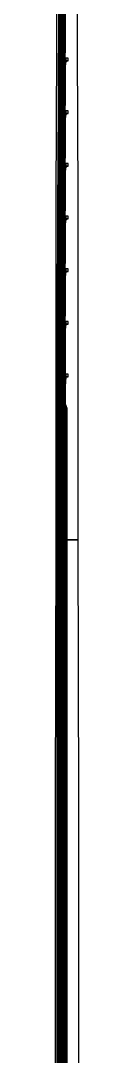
# Model space of a CAD drawing. Header units: inches. Extents: x 115980 to 170179, y 57000 to 74333.
# Drawn here: x 128946 to 129036, y 62088 to 66023 of the extents above; entities that cross this region are included whole.
import ezdxf

# ---------------------------------------------------------------- set-up
doc = ezdxf.new("R2010")
doc.units = ezdxf.units.IN
doc.header["$MEASUREMENT"] = 0
for name, color, linetype in [('metal', 221, 'Continuous'), ('nitride window', 40, 'Continuous'), ('profile', 140, 'Continuous')]:
    doc.layers.add(name, color=color, linetype=linetype)

msp = doc.modelspace()

# ---------------------------------------------------------------- linework, layer by layer
at = {"layer": 'metal'}
for points in [[(128959.7, 66050.6), (128959.2, 65950.5), (128958.7, 65850.6), (128958.2, 65750.5), (128957.7, 65650.6), (128957.2, 65550.5), (128956.7, 65450.6), (128956.2, 65350.5), (128955.7, 65250.6), (128955.2, 65150.5), (128954.7, 65050.6), (128954.2, 64950.5), (128953.7, 64850.6), (128953.2, 64750.5), (128952.7, 64567.6), (128953.1, 64550.5), (128953.4, 64550.5), (128953.7, 64550.5), (128953.2, 64567.6), (128953.7, 64750.5), (128954.2, 64850.6), (128954.7, 64950.5), (128955.2, 65050.6), (128955.7, 65150.5), (128956.2, 65250.6), (128956.7, 65350.5), (128957.2, 65450.6), (128957.7, 65550.5), (128958.2, 65650.6), (128958.7, 65750.5), (128959.2, 65850.6), (128959.7, 65950.5), (128960.2, 66050.6)], [(128960.7, 66050.6), (128960.2, 65950.5), (128959.7, 65850.6), (128959.2, 65750.5), (128958.7, 65650.6), (128958.2, 65550.5), (128957.7, 65450.6), (128957.2, 65350.5), (128956.7, 65250.6), (128956.2, 65150.5), (128955.7, 65050.6), (128955.2, 64950.5), (128954.7, 64850.6), (128954.2, 64750.5), (128953.7, 64567.6), (128954.3, 64550.5), (128954.9, 64550.5), (128954.2, 64567.6), (128954.7, 64750.5), (128955.2, 64850.6), (128955.7, 64950.5), (128956.2, 65050.6), (128956.7, 65150.5), (128957.2, 65250.6), (128957.7, 65350.5), (128958.2, 65450.6), (128958.7, 65550.5), (128959.2, 65650.6), (128959.7, 65750.5), (128960.2, 65850.6), (128960.7, 65950.5), (128961.2, 66050.6)], [(128961.7, 66050.6), (128961.2, 65950.5), (128960.7, 65850.6), (128960.2, 65750.5), (128959.7, 65650.6), (128959.2, 65550.5), (128958.7, 65450.6), (128958.2, 65350.5), (128957.7, 65250.6), (128957.2, 65150.5), (128956.7, 65050.6), (128956.2, 64950.5), (128955.7, 64850.6), (128955.2, 64750.5), (128954.7, 64567.6), (128955.5, 64550.5), (128956.1, 64550.5), (128955.2, 64567.6), (128955.7, 64750.5), (128956.2, 64850.6), (128956.7, 64950.5), (128957.2, 65050.6), (128957.7, 65150.5), (128958.2, 65250.6), (128958.7, 65350.5), (128959.2, 65450.6), (128959.7, 65550.5), (128960.2, 65650.6), (128960.7, 65750.5), (128961.2, 65850.6), (128961.7, 65950.5), (128962.2, 66050.6)], [(128962.7, 66050.6), (128962.2, 65950.5), (128961.7, 65850.6), (128961.2, 65750.5), (128960.7, 65650.6), (128960.2, 65550.5), (128959.7, 65450.6), (128959.2, 65350.5), (128958.7, 65250.6), (128958.2, 65150.5), (128957.7, 65050.6), (128957.2, 64950.5), (128956.7, 64850.6), (128956.2, 64750.5), (128955.7, 64567.6), (128956.7, 64550.5), (128957.3, 64550.5), (128956.2, 64567.6), (128956.7, 64750.5), (128957.2, 64850.6), (128957.7, 64950.5), (128958.2, 65050.6), (128958.7, 65150.5), (128959.2, 65250.6), (128959.7, 65350.5), (128960.2, 65450.6), (128960.7, 65550.5), (128961.2, 65650.6), (128961.7, 65750.5), (128962.2, 65850.6), (128962.7, 65950.5), (128963.2, 66050.6)], [(128963.7, 66050.6), (128963.2, 65950.5), (128962.7, 65850.6), (128962.2, 65750.5), (128961.7, 65650.6), (128961.2, 65550.5), (128960.7, 65450.6), (128960.2, 65350.5), (128959.7, 65250.6), (128959.2, 65150.5), (128958.7, 65050.6), (128958.2, 64950.5), (128957.7, 64850.6), (128957.2, 64750.5), (128956.7, 64567.6), (128957.9, 64550.5), (128958.5, 64550.5), (128957.2, 64567.6), (128957.7, 64750.5), (128958.2, 64850.6), (128958.7, 64950.5), (128959.2, 65050.6), (128959.7, 65150.5), (128960.2, 65250.6), (128960.7, 65350.5), (128961.2, 65450.6), (128961.7, 65550.5), (128962.2, 65650.6), (128962.7, 65750.5), (128963.2, 65850.6), (128963.7, 65950.5), (128964.2, 66050.6)], [(128964.7, 66050.6), (128964.2, 65950.5), (128963.7, 65850.6), (128963.2, 65750.5), (128962.7, 65650.6), (128962.2, 65550.5), (128961.7, 65450.6), (128961.2, 65350.5), (128960.7, 65250.6), (128960.2, 65150.5), (128959.7, 65050.6), (128959.2, 64950.5), (128958.7, 64850.6), (128958.2, 64750.5), (128957.7, 64567.6), (128959.1, 64550.5), (128959.7, 64550.5), (128958.2, 64567.6), (128958.7, 64750.5), (128959.2, 64850.6), (128959.7, 64950.5), (128960.2, 65050.6), (128960.7, 65150.5), (128961.2, 65250.6), (128961.7, 65350.5), (128962.2, 65450.6), (128962.7, 65550.5), (128963.2, 65650.6), (128963.7, 65750.5), (128964.2, 65850.6), (128964.7, 65950.5), (128965.2, 66050.6)], [(128965.7, 66050.6), (128965.2, 65950.5), (128964.7, 65850.6), (128964.2, 65750.5), (128963.7, 65650.6), (128963.2, 65550.5), (128962.7, 65450.6), (128962.2, 65350.5), (128961.7, 65250.6), (128961.2, 65150.5), (128960.7, 65050.6), (128960.2, 64950.5), (128959.7, 64850.6), (128959.2, 64750.5), (128958.7, 64567.6), (128960.3, 64550.5), (128960.9, 64550.5), (128959.2, 64567.6), (128959.7, 64750.5), (128960.2, 64850.6), (128960.7, 64950.5), (128961.2, 65050.6), (128961.7, 65150.5), (128962.2, 65250.6), (128962.7, 65350.5), (128963.2, 65450.6), (128963.7, 65550.5), (128964.2, 65650.6), (128964.7, 65750.5), (128965.2, 65850.6), (128965.7, 65950.5), (128966.2, 66050.6)], [(128966.7, 66050.6), (128966.2, 65950.5), (128965.7, 65850.6), (128965.2, 65750.5), (128964.7, 65650.6), (128964.2, 65550.5), (128963.7, 65450.6), (128963.2, 65350.5), (128962.7, 65250.6), (128962.2, 65150.5), (128961.7, 65050.6), (128961.2, 64950.5), (128960.7, 64850.6), (128960.2, 64750.5), (128959.7, 64567.6), (128961.5, 64550.5), (128962.1, 64550.5), (128960.2, 64567.6), (128960.7, 64750.5), (128961.2, 64850.6), (128961.7, 64950.5), (128962.2, 65050.6), (128962.7, 65150.5), (128963.2, 65250.6), (128963.7, 65350.5), (128964.2, 65450.6), (128964.7, 65550.5), (128965.2, 65650.6), (128965.7, 65750.5), (128966.2, 65850.6), (128966.7, 65950.5), (128967.2, 66050.6)], [(128968.2, 66050.6), (128967.7, 65950.5), (128967.2, 65850.6), (128966.7, 65750.5), (128966.2, 65650.6), (128965.7, 65550.5), (128965.2, 65450.6), (128964.7, 65350.5), (128964.2, 65250.6), (128963.7, 65150.5), (128963.2, 65050.6), (128962.7, 64950.5), (128962.2, 64850.6), (128961.7, 64750.5), (128961.2, 64567.6), (128963.3, 64550.5), (128962.7, 64550.5), (128960.7, 64567.6), (128961.2, 64750.5), (128961.7, 64850.6), (128962.2, 64950.5), (128962.7, 65050.6), (128963.2, 65150.5), (128963.7, 65250.6), (128964.2, 65350.5), (128964.7, 65450.6), (128965.2, 65550.5), (128965.7, 65650.6), (128966.2, 65750.5), (128966.7, 65850.6), (128967.2, 65950.5), (128967.7, 66050.6)], [(128968.7, 66050.6), (128968.2, 65950.5), (128967.7, 65850.6), (128967.2, 65750.5), (128966.7, 65650.6), (128966.2, 65550.5), (128965.7, 65450.6), (128965.2, 65350.5), (128964.7, 65250.6), (128964.2, 65150.5), (128963.7, 65050.6), (128963.2, 64950.5), (128962.7, 64850.6), (128962.2, 64750.5), (128961.7, 64567.6), (128963.9, 64550.5), (128964.5, 64550.5), (128962.2, 64567.6), (128962.7, 64750.5), (128963.2, 64850.6), (128963.7, 64950.5), (128964.2, 65050.6), (128964.7, 65150.5), (128965.2, 65250.6), (128965.7, 65350.5), (128966.2, 65450.6), (128966.7, 65550.5), (128967.2, 65650.6), (128967.7, 65750.5), (128968.2, 65850.6), (128968.7, 65950.5), (128969.2, 66050.6)], [(128970.2, 66050.6), (128969.7, 65950.5), (128969.2, 65850.6), (128968.7, 65750.5), (128968.2, 65650.6), (128967.7, 65550.5), (128967.2, 65450.6), (128966.7, 65350.5), (128966.2, 65250.6), (128965.7, 65150.5), (128965.2, 65050.6), (128964.7, 64950.5), (128964.2, 64850.6), (128963.7, 64750.5), (128963.2, 64567.6), (128965.7, 64550.5), (128965.1, 64550.5), (128962.7, 64567.6), (128963.2, 64750.5), (128963.7, 64850.6), (128964.2, 64950.5), (128964.7, 65050.6), (128965.2, 65150.5), (128965.7, 65250.6), (128966.2, 65350.5), (128966.7, 65450.6), (128967.2, 65550.5), (128967.7, 65650.6), (128968.2, 65750.5), (128968.7, 65850.6), (128969.2, 65950.5), (128969.7, 66050.6)], [(128971.2, 66050.6), (128970.7, 65950.5), (128970.2, 65850.6), (128969.7, 65750.5), (128969.2, 65650.6), (128968.7, 65550.5), (128968.2, 65450.6), (128967.7, 65350.5), (128967.2, 65250.6), (128966.7, 65150.5), (128966.2, 65050.6), (128965.7, 64950.5), (128965.2, 64850.6), (128964.7, 64750.5), (128964.2, 64567.6), (128966.9, 64550.5), (128966.3, 64550.5), (128963.7, 64567.6), (128964.2, 64750.5), (128964.7, 64850.6), (128965.2, 64950.5), (128965.7, 65050.6), (128966.2, 65150.5), (128966.7, 65250.6), (128967.2, 65350.5), (128967.7, 65450.6), (128968.2, 65550.5), (128968.7, 65650.6), (128969.2, 65750.5), (128969.7, 65850.6), (128970.2, 65950.5), (128970.7, 66050.6)], [(128972.2, 66050.6), (128971.7, 65950.5), (128971.2, 65850.6), (128970.7, 65750.5), (128970.2, 65650.6), (128969.7, 65550.5), (128969.2, 65450.6), (128968.7, 65350.5), (128968.2, 65250.6), (128967.7, 65150.5), (128967.2, 65050.6), (128966.7, 64950.5), (128966.2, 64850.6), (128965.7, 64750.5), (128965.2, 64567.6), (128968.1, 64550.5), (128967.5, 64550.5), (128964.7, 64567.6), (128965.2, 64750.5), (128965.7, 64850.6), (128966.2, 64950.5), (128966.7, 65050.6), (128967.2, 65150.5), (128967.7, 65250.6), (128968.2, 65350.5), (128968.7, 65450.6), (128969.2, 65550.5), (128969.7, 65650.6), (128970.2, 65750.5), (128970.7, 65850.6), (128971.2, 65950.5), (128971.7, 66050.6)], [(128973.2, 66050.6), (128972.7, 65950.5), (128972.2, 65850.6), (128971.7, 65750.5), (128971.2, 65650.6), (128970.7, 65550.5), (128970.2, 65450.6), (128969.7, 65350.5), (128969.2, 65250.6), (128968.7, 65150.5), (128968.2, 65050.6), (128967.7, 64950.5), (128967.2, 64850.6), (128966.7, 64750.5), (128966.2, 64567.6), (128969.3, 64550.5), (128968.7, 64550.5), (128965.7, 64567.6), (128966.2, 64750.5), (128966.7, 64850.6), (128967.2, 64950.5), (128967.7, 65050.6), (128968.2, 65150.5), (128968.7, 65250.6), (128969.2, 65350.5), (128969.7, 65450.6), (128970.2, 65550.5), (128970.7, 65650.6), (128971.2, 65750.5), (128971.7, 65850.6), (128972.2, 65950.5), (128972.7, 66050.6)], [(128974.2, 66050.6), (128973.7, 65950.5), (128973.2, 65850.6), (128972.7, 65750.5), (128972.2, 65650.6), (128971.7, 65550.5), (128971.2, 65450.6), (128970.7, 65350.5), (128970.2, 65250.6), (128969.7, 65150.5), (128969.2, 65050.6), (128968.7, 64950.5), (128968.2, 64850.6), (128967.7, 64750.5), (128967.2, 64567.6), (128970.5, 64550.5), (128969.9, 64550.5), (128966.7, 64567.6), (128967.2, 64750.5), (128967.7, 64850.6), (128968.2, 64950.5), (128968.7, 65050.6), (128969.2, 65150.5), (128969.7, 65250.6), (128970.2, 65350.5), (128970.7, 65450.6), (128971.2, 65550.5), (128971.7, 65650.6), (128972.2, 65750.5), (128972.7, 65850.6), (128973.2, 65950.5), (128973.7, 66050.6)], [(128975.2, 66050.6), (128974.7, 65950.5), (128974.2, 65850.6), (128973.7, 65750.5), (128973.2, 65650.6), (128972.7, 65550.5), (128972.2, 65450.6), (128971.7, 65350.5), (128971.2, 65250.6), (128970.7, 65150.5), (128970.2, 65050.6), (128969.7, 64950.5), (128969.2, 64850.6), (128968.7, 64750.5), (128968.2, 64567.6), (128971.7, 64550.5), (128971.1, 64550.5), (128967.7, 64567.6), (128968.2, 64750.5), (128968.7, 64850.6), (128969.2, 64950.5), (128969.7, 65050.6), (128970.2, 65150.5), (128970.7, 65250.6), (128971.2, 65350.5), (128971.7, 65450.6), (128972.2, 65550.5), (128972.7, 65650.6), (128973.2, 65750.5), (128973.7, 65850.6), (128974.2, 65950.5), (128974.7, 66050.6)], [(128976.2, 66050.6), (128975.7, 65950.5), (128975.2, 65850.6), (128974.7, 65750.5), (128974.2, 65650.6), (128973.7, 65550.5), (128973.2, 65450.6), (128972.7, 65350.5), (128972.2, 65250.6), (128971.7, 65150.5), (128971.2, 65050.6), (128970.7, 64950.5), (128970.2, 64850.6), (128969.7, 64750.5), (128969.2, 64567.6), (128972.9, 64550.5), (128972.3, 64550.5), (128968.7, 64567.6), (128969.2, 64750.5), (128969.7, 64850.6), (128970.2, 64950.5), (128970.7, 65050.6), (128971.2, 65150.5), (128971.7, 65250.6), (128972.2, 65350.5), (128972.7, 65450.6), (128973.2, 65550.5), (128973.7, 65650.6), (128974.2, 65750.5), (128974.7, 65850.6), (128975.2, 65950.5), (128975.7, 66050.6)], [(128977.2, 66050.6), (128976.7, 65950.5), (128976.2, 65850.6), (128975.7, 65750.5), (128975.2, 65650.6), (128974.7, 65550.5), (128974.2, 65450.6), (128973.7, 65350.5), (128973.2, 65250.6), (128972.7, 65150.5), (128972.2, 65050.6), (128971.7, 64950.5), (128971.2, 64850.6), (128970.7, 64750.5), (128970.2, 64567.6), (128974.1, 64550.5), (128973.5, 64550.5), (128969.7, 64567.6), (128970.2, 64750.5), (128970.7, 64850.6), (128971.2, 64950.5), (128971.7, 65050.6), (128972.2, 65150.5), (128972.7, 65250.6), (128973.2, 65350.5), (128973.7, 65450.6), (128974.2, 65550.5), (128974.7, 65650.6), (128975.2, 65750.5), (128975.7, 65850.6), (128976.2, 65950.5), (128976.7, 66050.6)], [(128978.2, 66050.6), (128977.7, 65950.5), (128977.2, 65850.6), (128976.7, 65750.5), (128976.2, 65650.6), (128975.7, 65550.5), (128975.2, 65450.6), (128974.7, 65350.5), (128974.2, 65250.6), (128973.7, 65150.5), (128973.2, 65050.6), (128972.7, 64950.5), (128972.2, 64850.6), (128971.7, 64750.5), (128971.2, 64567.6), (128975.3, 64550.5), (128974.7, 64550.5), (128970.7, 64567.6), (128971.2, 64750.5), (128971.7, 64850.6), (128972.2, 64950.5), (128972.7, 65050.6), (128973.2, 65150.5), (128973.7, 65250.6), (128974.2, 65350.5), (128974.7, 65450.6), (128975.2, 65550.5), (128975.7, 65650.6), (128976.2, 65750.5), (128976.7, 65850.6), (128977.2, 65950.5), (128977.7, 66050.6)], [(128979.2, 66050.6), (128978.7, 65950.5), (128978.2, 65850.6), (128977.7, 65750.5), (128977.2, 65650.6), (128976.7, 65550.5), (128976.2, 65450.6), (128975.7, 65350.5), (128975.2, 65250.6), (128974.7, 65150.5), (128974.2, 65050.6), (128973.7, 64950.5), (128973.2, 64850.6), (128972.7, 64750.5), (128972.2, 64567.6), (128976.5, 64550.5), (128975.9, 64550.5), (128971.7, 64567.6), (128972.2, 64750.5), (128972.7, 64850.6), (128973.2, 64950.5), (128973.7, 65050.6), (128974.2, 65150.5), (128974.7, 65250.6), (128975.2, 65350.5), (128975.7, 65450.6), (128976.2, 65550.5), (128976.7, 65650.6), (128977.2, 65750.5), (128977.7, 65850.6), (128978.2, 65950.5), (128978.7, 66050.6)], [(128980.2, 66050.6), (128979.7, 65950.5), (128979.2, 65850.6), (128978.7, 65750.5), (128978.2, 65650.6), (128977.7, 65550.5), (128977.2, 65450.6), (128976.7, 65350.5), (128976.2, 65250.6), (128975.7, 65150.5), (128975.2, 65050.6), (128974.7, 64950.5), (128974.2, 64850.6), (128973.7, 64750.5), (128973.2, 64567.6), (128977.7, 64550.5), (128977.1, 64550.5), (128972.7, 64567.6), (128973.2, 64750.5), (128973.7, 64850.6), (128974.2, 64950.5), (128974.7, 65050.6), (128975.2, 65150.5), (128975.7, 65250.6), (128976.2, 65350.5), (128976.7, 65450.6), (128977.2, 65550.5), (128977.7, 65650.6), (128978.2, 65750.5), (128978.7, 65850.6), (128979.2, 65950.5), (128979.7, 66050.6)], [(128981.2, 66050.6), (128980.7, 65950.5), (128980.2, 65850.6), (128979.7, 65750.5), (128979.2, 65650.6), (128978.7, 65550.5), (128978.2, 65450.6), (128977.7, 65350.5), (128977.2, 65250.6), (128976.7, 65150.5), (128976.2, 65050.6), (128975.7, 64950.5), (128975.2, 64850.6), (128974.7, 64750.5), (128974.2, 64567.6), (128978.9, 64550.5), (128978.3, 64550.5), (128973.7, 64567.6), (128974.2, 64750.5), (128974.7, 64850.6), (128975.2, 64950.5), (128975.7, 65050.6), (128976.2, 65150.5), (128976.7, 65250.6), (128977.2, 65350.5), (128977.7, 65450.6), (128978.2, 65550.5), (128978.7, 65650.6), (128979.2, 65750.5), (128979.7, 65850.6), (128980.2, 65950.5), (128980.7, 66050.6)], [(128982.2, 66050.6), (128981.7, 65950.5), (128981.2, 65850.6), (128980.7, 65750.5), (128980.2, 65650.6), (128979.7, 65550.5), (128979.2, 65450.6), (128978.7, 65350.5), (128978.2, 65250.6), (128977.7, 65150.5), (128977.2, 65050.6), (128976.7, 64950.5), (128976.2, 64850.6), (128975.7, 64750.5), (128975.2, 64567.6), (128980.1, 64550.5), (128979.5, 64550.5), (128974.7, 64567.6), (128975.2, 64750.5), (128975.7, 64850.6), (128976.2, 64950.5), (128976.7, 65050.6), (128977.2, 65150.5), (128977.7, 65250.6), (128978.2, 65350.5), (128978.7, 65450.6), (128979.2, 65550.5), (128979.7, 65650.6), (128980.2, 65750.5), (128980.7, 65850.6), (128981.2, 65950.5), (128981.7, 66050.6)], [(128983.2, 66050.6), (128982.7, 65950.5), (128982.2, 65850.6), (128981.7, 65750.5), (128981.2, 65650.6), (128980.7, 65550.5), (128980.2, 65450.6), (128979.7, 65350.5), (128979.2, 65250.6), (128978.7, 65150.5), (128978.2, 65050.6), (128977.7, 64950.5), (128977.2, 64850.6), (128976.7, 64750.5), (128976.2, 64567.6), (128981.3, 64550.5), (128980.7, 64550.5), (128975.7, 64567.6), (128976.2, 64750.5), (128976.7, 64850.6), (128977.2, 64950.5), (128977.7, 65050.6), (128978.2, 65150.5), (128978.7, 65250.6), (128979.2, 65350.5), (128979.7, 65450.6), (128980.2, 65550.5), (128980.7, 65650.6), (128981.2, 65750.5), (128981.7, 65850.6), (128982.2, 65950.5), (128982.7, 66050.6)], [(128984.2, 66050.5), (128983.7, 65950.5), (128983.2, 65850.6), (128982.7, 65750.5), (128982.2, 65650.6), (128981.7, 65550.5), (128981.2, 65450.6), (128980.7, 65350.5), (128980.2, 65250.6), (128979.7, 65150.5), (128979.2, 65050.6), (128978.7, 64950.5), (128978.2, 64850.6), (128977.7, 64750.5), (128977.2, 64567.6), (128982.5, 64550.5), (128981.9, 64550.5), (128976.7, 64567.6), (128977.2, 64750.5), (128977.7, 64850.6), (128978.2, 64950.5), (128978.7, 65050.6), (128979.2, 65150.5), (128979.7, 65250.6), (128980.2, 65350.5), (128980.7, 65450.6), (128981.2, 65550.5), (128981.7, 65650.6), (128982.2, 65750.5), (128982.7, 65850.6), (128983.2, 65950.5), (128983.2, 65950.5), (128983.7, 66050.6)]]:
    msp.add_lwpolyline(points, dxfattribs=at)
for points in [[(128996.2, 65880.6), (128986.2, 65880.6), (128986.2, 65870.6), (128996.2, 65870.6)], [(128983.2, 65750.5), (128983.7, 65850.6), (128986.2, 65868.6), (128987.2, 65868.6), (128984.2, 65850.5), (128983.7, 65750.5), (128983.2, 65650.6), (128982.7, 65550.5), (128982.2, 65450.6), (128981.7, 65350.5), (128981.2, 65250.6), (128980.7, 65150.5), (128980.2, 65050.6), (128979.7, 64950.5), (128979.2, 64850.6), (128978.7, 64750.5), (128978.2, 64567.6), (128983.7, 64550.5), (128983.1, 64550.5), (128977.7, 64567.6), (128978.2, 64750.5), (128978.7, 64850.6), (128979.2, 64950.5), (128979.7, 65050.6), (128980.2, 65150.5), (128980.7, 65250.6), (128981.2, 65350.5), (128981.7, 65450.6), (128982.2, 65550.5), (128982.7, 65650.6), (128983.2, 65750.5)], [(128986.2, 65868.6), (128987.2, 65868.6), (128996.2, 65870.6), (128986.2, 65870.6)], [(128996.2, 65680.6), (128986.2, 65680.6), (128986.2, 65670.6), (128996.2, 65670.6)], [(128983.2, 65550.5), (128983.7, 65650.6), (128986.2, 65668.6), (128987.2, 65668.6), (128984.2, 65650.5), (128983.7, 65550.5), (128983.2, 65450.6), (128982.7, 65350.5), (128982.2, 65250.6), (128981.7, 65150.5), (128981.2, 65050.6), (128980.7, 64950.5), (128980.2, 64850.6), (128979.7, 64750.5), (128979.2, 64567.6), (128984.9, 64550.5), (128984.3, 64550.5), (128978.7, 64567.6), (128979.2, 64750.5), (128979.7, 64850.6), (128980.2, 64950.5), (128980.7, 65050.6), (128981.2, 65150.5), (128981.7, 65250.6), (128982.2, 65350.5), (128982.7, 65450.6), (128983.2, 65550.5)], [(128986.2, 65668.6), (128987.2, 65668.6), (128996.2, 65670.6), (128986.2, 65670.6)], [(128996.2, 65480.6), (128986.2, 65480.6), (128986.2, 65470.6), (128996.2, 65470.6)], [(128983.2, 65350.5), (128983.7, 65450.6), (128986.2, 65468.6), (128987.2, 65468.6), (128984.2, 65450.5), (128983.7, 65350.5), (128983.2, 65250.6), (128982.7, 65150.5), (128982.2, 65050.6), (128981.7, 64950.5), (128981.2, 64850.6), (128980.7, 64750.5), (128980.2, 64567.6), (128986.1, 64550.5), (128985.5, 64550.5), (128979.7, 64567.6), (128980.2, 64750.5), (128980.7, 64850.6), (128981.2, 64950.5), (128981.7, 65050.6), (128982.2, 65150.5), (128982.7, 65250.6), (128983.2, 65350.5)], [(128986.2, 65468.6), (128987.2, 65468.6), (128996.2, 65470.6), (128986.2, 65470.6)], [(128983.2, 65150.5), (128983.7, 65250.6), (128986.2, 65268.6), (128987.2, 65268.6), (128984.2, 65250.5), (128983.7, 65150.5), (128983.2, 65050.6), (128982.7, 64950.5), (128982.2, 64850.6), (128981.7, 64750.5), (128981.2, 64567.6), (128987.3, 64550.5), (128986.7, 64550.5), (128980.7, 64567.6), (128981.2, 64750.5), (128981.7, 64850.6), (128982.2, 64950.5), (128982.7, 65050.6), (128983.2, 65150.5)], [(128996.2, 65280.6), (128986.2, 65280.6), (128986.2, 65270.6), (128996.2, 65270.6)], [(128986.2, 65268.6), (128987.2, 65268.6), (128996.2, 65270.6), (128986.2, 65270.6)], [(128983.2, 64950.5), (128983.7, 65050.6), (128986.2, 65068.6), (128987.2, 65068.6), (128984.2, 65050.5), (128983.7, 64950.5), (128983.2, 64850.6), (128982.7, 64750.5), (128982.2, 64567.6), (128988.5, 64550.5), (128987.9, 64550.5), (128981.7, 64567.6), (128982.2, 64750.5), (128982.7, 64850.6), (128983.2, 64950.5)], [(128996.2, 65080.6), (128986.2, 65080.6), (128986.2, 65070.6), (128996.2, 65070.6)], [(128986.2, 65068.6), (128987.2, 65068.6), (128996.2, 65070.6), (128986.2, 65070.6)], [(128983.2, 64750.5), (128983.7, 64850.6), (128986.2, 64868.6), (128987.2, 64868.6), (128984.2, 64850.5), (128983.7, 64750.5), (128983.2, 64567.6), (128989.7, 64550.5), (128989.1, 64550.5), (128982.7, 64567.6), (128983.2, 64750.5)], [(128996.2, 64880.6), (128986.2, 64880.6), (128986.2, 64870.6), (128996.2, 64870.6)], [(128986.2, 64868.6), (128987.2, 64868.6), (128996.2, 64870.6), (128986.2, 64870.6)], [(128987.2, 64668.6), (128986.2, 64668.6), (128983.7, 64633.1), (128983.7, 64568.1), (128990.3, 64550.5), (128990.9, 64550.5), (128984.2, 64568.6), (128984.2, 64632.6)], [(128996.2, 64680.6), (128986.2, 64680.6), (128986.2, 64670.6), (128996.2, 64670.6)], [(128986.2, 64668.6), (128987.2, 64668.6), (128996.2, 64670.6), (128986.2, 64670.6)], [(128953.7, 64550.5), (128953.1, 64550.5), (128953.1, 60910.7), (128953.7, 60910.7)], [(128954.9, 64550.5), (128954.3, 64550.5), (128954.3, 60910.7), (128954.9, 60910.7)], [(128956.1, 64550.5), (128955.5, 64550.5), (128955.5, 60910.7), (128956.1, 60910.7)], [(128957.3, 64550.5), (128956.7, 64550.5), (128956.7, 60910.7), (128957.3, 60910.7)], [(128958.5, 64550.5), (128957.9, 64550.5), (128957.9, 60910.7), (128958.5, 60910.7)], [(128959.7, 64550.5), (128959.1, 64550.5), (128959.1, 60910.7), (128959.7, 60910.7)], [(128960.9, 64550.5), (128960.3, 64550.5), (128960.3, 60910.7), (128960.9, 60910.7)], [(128962.1, 64550.5), (128961.5, 64550.5), (128961.5, 60910.7), (128962.1, 60910.7)], [(128963.3, 64550.5), (128962.7, 64550.5), (128962.7, 60910.7), (128963.3, 60910.7)], [(128964.5, 64550.5), (128963.9, 64550.5), (128963.9, 60910.7), (128964.5, 60910.7)], [(128965.7, 64550.5), (128965.1, 64550.5), (128965.1, 60910.7), (128965.7, 60910.7)], [(128966.9, 64550.5), (128966.3, 64550.5), (128966.3, 60910.7), (128966.9, 60910.7)], [(128968.1, 64550.5), (128967.5, 64550.5), (128967.5, 60910.7), (128968.1, 60910.7)], [(128969.3, 64550.5), (128968.7, 64550.5), (128968.7, 60910.7), (128969.3, 60910.7)], [(128970.5, 64550.5), (128969.9, 64550.5), (128969.9, 60910.7), (128970.5, 60910.7)], [(128971.7, 64550.5), (128971.1, 64550.5), (128971.1, 60910.7), (128971.7, 60910.7)], [(128972.9, 64550.5), (128972.3, 64550.5), (128972.3, 60910.7), (128972.9, 60910.7)], [(128974.1, 64550.5), (128973.5, 64550.5), (128973.5, 60910.7), (128974.1, 60910.7)], [(128975.3, 64550.5), (128974.7, 64550.5), (128974.7, 60910.7), (128975.3, 60910.7)], [(128976.5, 64550.5), (128975.9, 64550.5), (128975.9, 60910.7), (128976.5, 60910.7)], [(128977.7, 64550.5), (128977.1, 64550.5), (128977.1, 60910.7), (128977.7, 60910.7)], [(128978.9, 64550.5), (128978.3, 64550.5), (128978.3, 60910.7), (128978.9, 60910.7)], [(128980.1, 64550.5), (128979.5, 64550.5), (128979.5, 60910.7), (128980.1, 60910.7)], [(128981.3, 64550.5), (128980.7, 64550.5), (128980.7, 60910.7), (128981.3, 60910.7)], [(128982.5, 64550.5), (128981.9, 64550.5), (128981.9, 60910.7), (128982.5, 60910.7)], [(128983.7, 64550.5), (128983.1, 64550.5), (128983.1, 60910.7), (128983.7, 60910.7)], [(128984.9, 64550.5), (128984.3, 64550.5), (128984.3, 60910.7), (128984.9, 60910.7)], [(128986.1, 64550.5), (128985.5, 64550.5), (128985.5, 60910.7), (128986.1, 60910.7)], [(128987.3, 64550.5), (128986.7, 64550.5), (128986.7, 60910.7), (128987.3, 60910.7)], [(128988.5, 64550.5), (128987.9, 64550.5), (128987.9, 60910.7), (128988.5, 60910.7)], [(128989.7, 64550.5), (128989.1, 64550.5), (128989.1, 60910.7), (128989.7, 60910.7)], [(128990.9, 64550.5), (128990.3, 64550.5), (128990.3, 60910.7), (128990.9, 60910.7)]]:
    msp.add_lwpolyline(points, close=True, dxfattribs=at)
at = {"layer": 'nitride window'}
for points in [[(128996.2, 65880.6), (128986.2, 65880.6), (128986.2, 65870.6), (128996.2, 65870.6)], [(128996.2, 65680.6), (128986.2, 65680.6), (128986.2, 65670.6), (128996.2, 65670.6)], [(128996.2, 65480.6), (128986.2, 65480.6), (128986.2, 65470.6), (128996.2, 65470.6)], [(128996.2, 65280.6), (128986.2, 65280.6), (128986.2, 65270.6), (128996.2, 65270.6)], [(128996.2, 65080.6), (128986.2, 65080.6), (128986.2, 65070.6), (128996.2, 65070.6)], [(128996.2, 64880.6), (128986.2, 64880.6), (128986.2, 64870.6), (128996.2, 64870.6)], [(128996.2, 64680.6), (128986.2, 64680.6), (128986.2, 64670.6), (128996.2, 64670.6)]]:
    msp.add_lwpolyline(points, close=True, dxfattribs=at)
at = {"layer": 'profile'}
for points in [[(128991.3, 70910.6), (128980.2, 70879.6), (128975.7, 70840.7), (128971.7, 70450.7), (128948.7, 65350.6), (128948.7, 64050.5), (129033.7, 64050.5), (129033.7, 65350.7), (129010.8, 70450.6), (129006.8, 70840.7), (129002.2, 70879.6)], [(129033.7, 64050.5), (128948.7, 64050.5), (128946.2, 63050.5), (128946.2, 60910.7), (129036.2, 60910.7), (129036.2, 63050.5)]]:
    msp.add_lwpolyline(points, close=True, dxfattribs=at)

doc.saveas('drawing.dxf')
